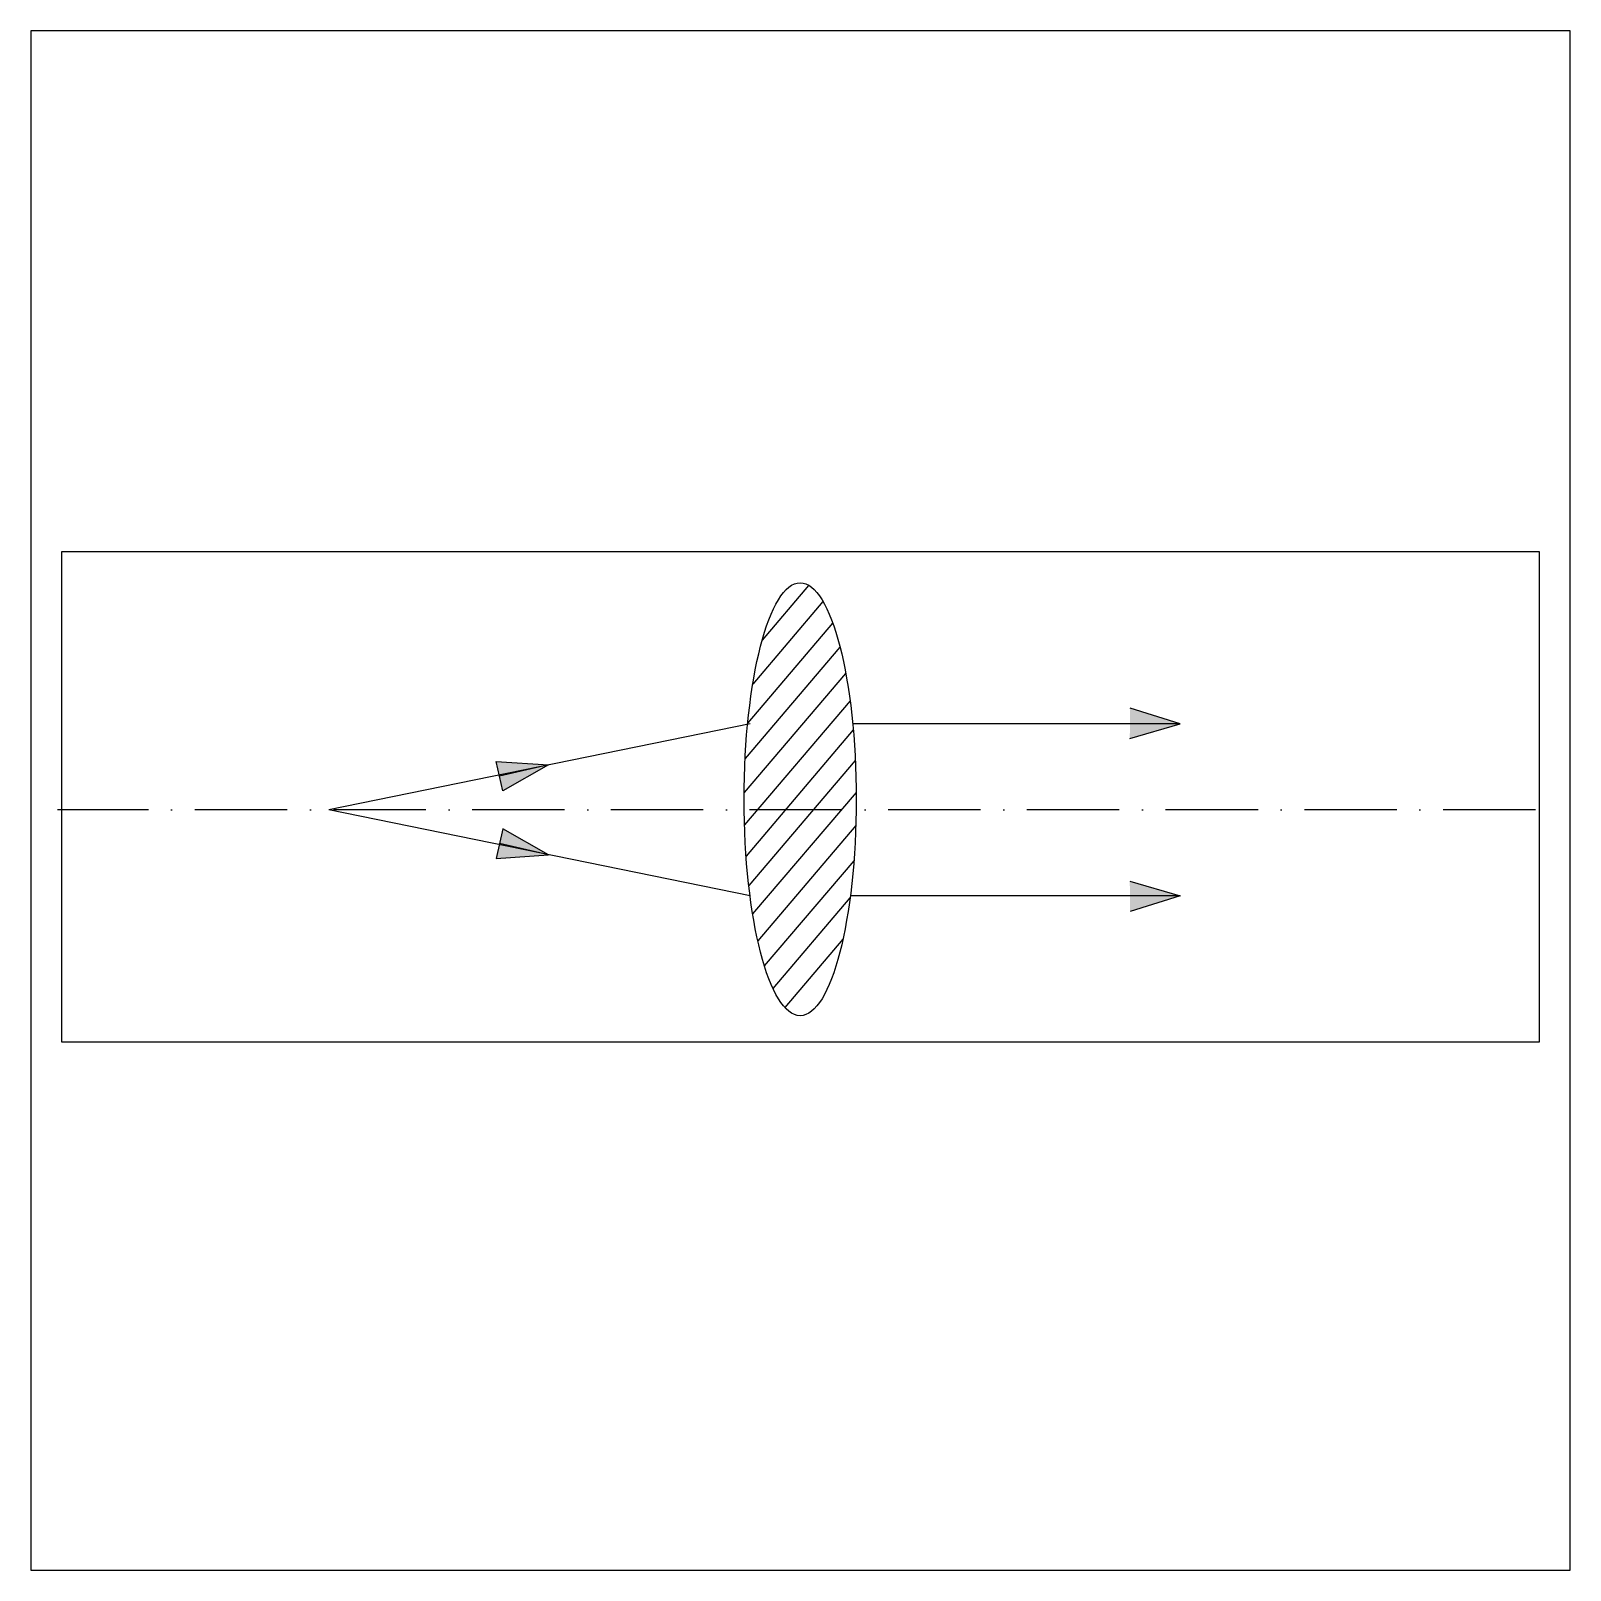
# Model space of a CAD drawing. Header units: millimetres. Extents: x 0 to 1000, y 0 to 1000.
import ezdxf

# ---------------------------------------------------------------- set-up
doc = ezdxf.new("R2010")
doc.units = ezdxf.units.MM
doc.linetypes.add('ACAD_ISO10W100', pattern=[18, 12, -3, 0, -3])
doc.layers.get('0').update_dxf_attribs({"color": 2})
doc.layers.add('1', color=1, linetype='Continuous')
doc.layers.add('2', color=7, linetype='Continuous')

msp = doc.modelspace()

# ---------------------------------------------------------------- hatches: boundary and pattern name
at = {"layer": '2'}
for points in [[(746.6, 549.8), (714.1, 559.9), (713.9, 540.3)], [(302.3, 525.4), (306.7, 506.3), (336.3, 523.1)], [(336.3, 464.7), (306.7, 481.5), (302.3, 462.4)], [(746.6, 438), (714.1, 428), (713.9, 447.6)]]:
    msp.add_hatch(color=256, dxfattribs=at).paths.add_polyline_path(points)

# ---------------------------------------------------------------- linework, layer by layer
at = {"color": 2}
msp.add_lwpolyline([(0, 0), (1000, 0), (1000, 1000), (0, 1000)], close=True, dxfattribs=at)
at = {"layer": '1', "color": 1}
for p, q in [((980, 661.5), (20, 661.5)), ((20, 661.5), (20, 343.2)), ((980, 343.2), (980, 661.5)), ((20, 343.2), (980, 343.2))]:
    msp.add_line(p, q, dxfattribs=at)
at = {"layer": '2'}
for p, q in [((505.3, 639.7), (475.1, 604.2)), ((514.5, 629.2), (469, 575.6)), ((520.8, 615.3), (465.7, 550.5)), ((525.6, 599.6), (464, 527.2)), ((529.3, 582.6), (463.4, 505.1)), ((532.2, 564.7), (463.6, 484.1)), ((746.6, 549.8), (714.1, 559.9)), ((467.2, 549.8), (193.5, 493.9)), ((534.2, 545.8), (464.6, 463.9)), ((746.6, 549.8), (533.9, 549.8)), ((713.9, 540.3), (746.6, 549.8)), ((302.3, 525.4), (336.3, 523.1)), ((306.7, 506.3), (302.3, 525.4)), ((306.7, 506.3), (302.3, 525.4)), ((336.3, 523.1), (304.5, 515.9)), ((336.3, 523.1), (306.7, 506.3)), ((535.6, 526), (466.4, 444.7)), ((536.1, 505.3), (468.9, 426.3)), ((467.2, 438), (193.5, 493.9)), ((306.7, 481.5), (302.3, 462.4)), ((306.7, 481.5), (302.3, 462.4)), ((336.3, 464.7), (306.7, 481.5)), ((535.9, 483.7), (472.2, 408.9)), ((336.3, 464.7), (304.5, 472)), ((302.3, 462.4), (336.3, 464.7)), ((534.7, 460.9), (476.5, 392.6)), ((713.9, 447.6), (746.6, 438)), ((532.1, 436.7), (482.1, 377.8)), ((746.6, 438), (532.3, 438)), ((746.6, 438), (714.1, 428)), ((527.5, 409.9), (489.8, 365.6))]:
    msp.add_line(p, q, dxfattribs=at)
at = {"layer": '2', "linetype": 'ACAD_ISO10W100', "ltscale": 5}
msp.add_line((977.4, 493.9), (17.4, 493.9), dxfattribs=at)
at = {"layer": '2', "extrusion": (0, 0, -1)}
msp.add_ellipse((499.8, 500.8), major_axis=(0, -140.6), ratio=0.25894, start_param=1.5708, end_param=7.85398, dxfattribs=at)

doc.saveas('drawing.dxf')
